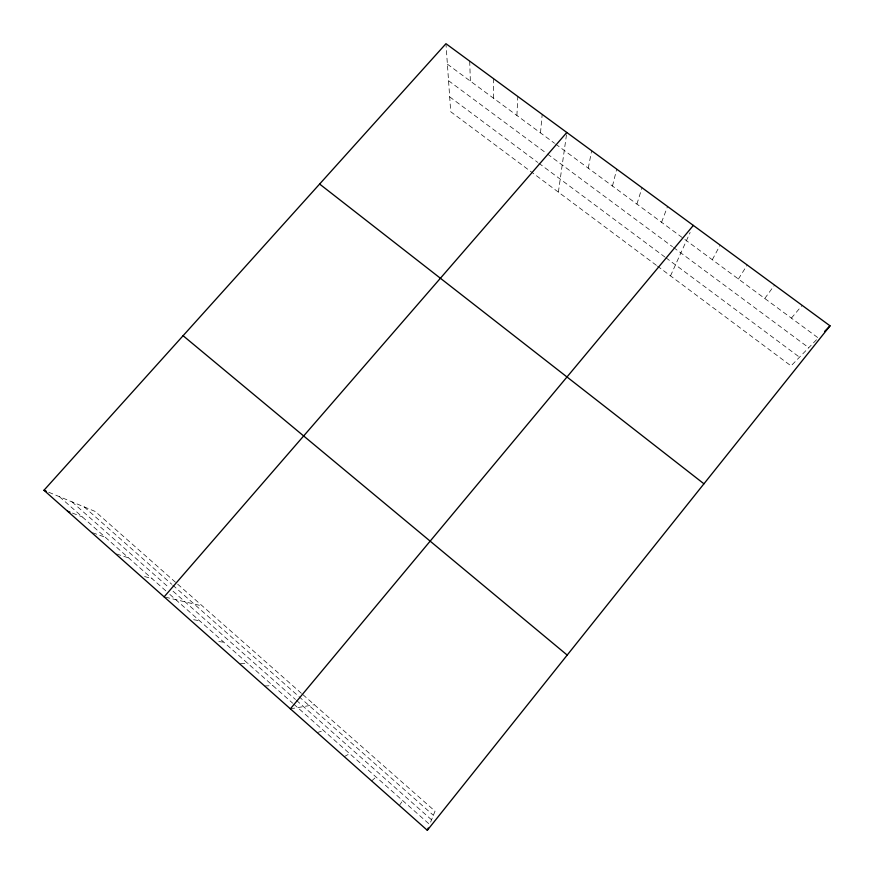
<?xml version="1.0" encoding="UTF-8"?>
<svg xmlns="http://www.w3.org/2000/svg" width="874" height="874" viewBox="0 0 874 874"><rect width="100%" height="100%" fill="white"/><g stroke="black" fill="none" stroke-linecap="round" stroke-linejoin="round"><path stroke-width="0.66" stroke-dasharray="4.37 3.28" d="M493.526 98.227L493.646 78.726M516.905 115.477L517.812 96.479M540.482 132.881L542.197 114.396M558.377 192.127L566.811 132.477M588.268 168.169L591.643 150.721M612.477 186.042L616.716 169.13M636.917 204.079L642.019 187.724M661.563 222.28L667.55 206.483M430.62 822.106L435.034 811.181L302.47 694.251M670.511 275.867L690.143 232.44M712.31 259.742L720.143 245.113M738.41 279.014L747.215 264.997M399.342 805.489L402.728 800.628M764.772 298.471L774.55 285.088M791.385 318.125L802.157 305.365M371.668 780.941L376.06 777.008M344.29 756.655L349.655 753.639M317.196 732.62L323.533 730.5M290.376 708.836L314.356 704.739M264.614 685.992L272.797 685.587M240.416 663.432L248.183 663.781M218.839 641.592L223.799 642.193M193.667 619.699L199.654 620.813M165.415 597.171L202.407 605.999M144.592 576.534L152.032 578.654M116.559 553.985L128.565 557.874M92.6 532.736L105.317 537.281M72.444 513.082L82.287 516.895M48.726 492.248L95.233 511.465L176.679 583.297M447.39 64.163L554.531 143.26M555.613 144.057L818.25 337.954L791.036 365.878L657.477 266.133M448.559 80.725L546.447 153.289M547.495 154.064L672.477 246.708M673.526 247.484L808.734 347.71M449.684 96.872L537.739 162.4M538.81 163.198L664.819 256.967M665.879 257.754L799.502 357.193M656.396 265.325L450.722 111.73L446.046 44.978M177.662 584.171L301.475 693.377M84.112 506.865L171.73 584.247M172.746 585.143L297.968 695.726M298.995 696.633L433.373 815.3M71.963 501.851L169.043 587.689M173.052 591.228L295.467 699.484M296.472 700.369L431.548 819.812M59.465 496.683L165.863 590.89M169.807 594.386L292.692 703.188M293.686 704.073L429.669 824.477M469.699 61.136L470.365 81.118"/><path stroke-width="1.31" d="M427.32 830.3L830.038 325.849L445.959 43.7L43.962 490.27L427.32 830.3L428.26 827.973M290.376 708.836L693.322 225.416M164.126 596.866L566.811 132.477M824.597 331.432L830.038 325.849M67.527 511.181L69.986 512.131M43.962 490.27L46.344 491.264M319.622 184.053L703.941 483.792M183.092 335.714L567.204 655.085"/></g></svg>
